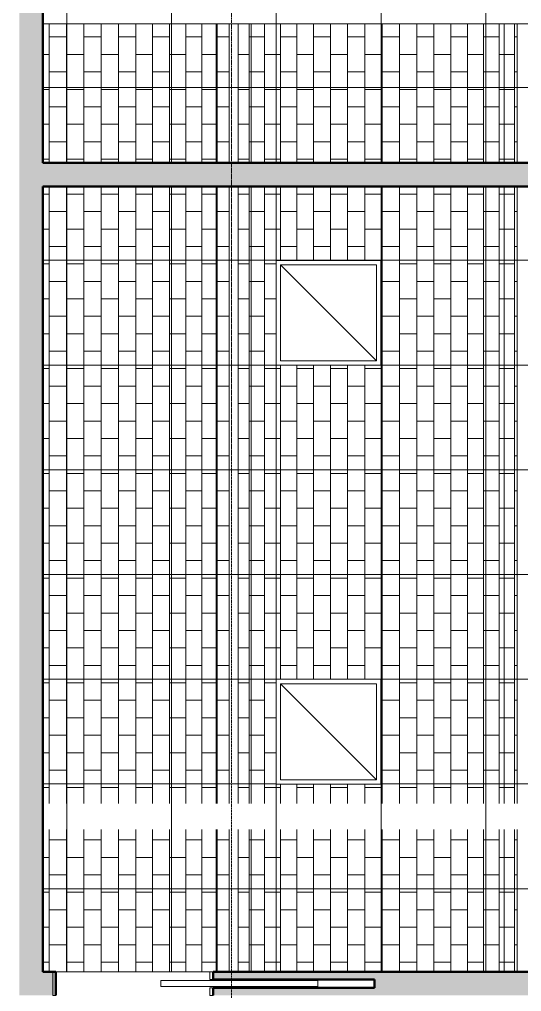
# Model space of a CAD drawing. Header units: inches. Extents: x -956 to 966, y -1111 to 895.
# Drawn here: x 317 to 432.1, y 42.9 to 265.6 of the extents above; entities that cross this region are included whole.
import ezdxf

# ---------------------------------------------------------------- set-up
doc = ezdxf.new("R2010")
doc.units = ezdxf.units.IN
doc.header["$MEASUREMENT"] = 0
doc.linetypes.add('Grid Line 1_4_', pattern=[0.4375, 0.25, -0.0625, 0.0625, -0.0625])
for name, color, linetype, lineweight in [('A-CLNG', 13, 'Continuous', 13), ('A-CLNG-PATT', 13, 'Continuous', 13), ('A-DOOR', 31, 'Continuous', 13), ('A-DOOR-FRAM', 31, 'Continuous', 20), ('A-WALL-PATT', 111, 'Continuous', 13), ('E-LITE-EQPM', 33, 'Continuous', 9), ('I-WALL', 2, 'Continuous', 13), ('S-GRID', 1, 'Continuous', 9)]:
    doc.layers.add(name, color=color, linetype=linetype, lineweight=lineweight)

# ---------------------------------------------------------------- blocks, each defined once
blk = doc.blocks.new('Single-Pocket - 36_ x96_-4614896-7TH FLOOR TELECOM OVERHEAD ROUTING PLAN')
at = {"layer": 'A-DOOR', "color": 53, "lineweight": 20}
for p, q in [((-42, -0.69), (-42, 0.69)), ((-42, 0.69), (-6, 0.69)), ((-6, 0.69), (-6, -0.69)), ((-6, -0.69), (-42, -0.69))]:
    blk.add_line(p, q, dxfattribs=at)
at = {"layer": 'A-DOOR-FRAM', "color": 53}
for p, q in [((-18, 2.69), (-18, 0.96)), ((-17.25, 2.69), (-18, 2.69)), ((-17.25, 0.96), (-17.25, 2.69)), ((18.75, 2.69), (18, 2.69)), ((18, 2.69), (18, -2.69)), ((18.75, -2.69), (18.75, 2.69)), ((-18, 0.96), (-17.25, 0.96)), ((-18.04, -0.96), (-18.04, -2.69)), ((-17.25, -0.96), (-18.04, -0.96)), ((-17.25, -2.69), (-17.25, -0.96)), ((-18.04, -2.69), (-17.25, -2.69)), ((18, -2.69), (18.75, -2.69))]:
    blk.add_line(p, q, dxfattribs=at)
blk = doc.blocks.new('Troffer Light - Prismatic - 2_x2__4 Lamp_ - 120V-4726274-7TH FLOOR TELECOM OVERHEAD ROUTING PLAN')
at = {"layer": 'E-LITE-EQPM', "color": 10}
for p, q in [((-12.74, -14.34), (-12.74, 9.66)), ((-12.74, 9.66), (11.26, 9.66)), ((11.26, 9.66), (11.26, -14.34)), ((11.26, -14.34), (-12.74, -14.34))]:
    blk.add_line(p, q, dxfattribs=at)
at = {"layer": 'E-LITE-EQPM', "color": 9}
for p, q in [((-12.74, -14.34), (-12.74, 9.66)), ((-12.74, 9.66), (11.26, 9.66)), ((11.26, 9.66), (11.26, -14.34)), ((10.26, 8.66), (-11.74, 8.66)), ((-11.74, 8.66), (-11.74, -13.34)), ((-11.74, 8.66), (10.26, -13.34)), ((-11.74, -13.34), (-11.74, 8.66)), ((-11.74, 8.66), (10.26, 8.66)), ((10.26, -13.34), (10.26, 8.66)), ((10.26, 8.66), (10.26, -13.34)), ((-11.74, -13.34), (10.26, -13.34)), ((10.26, -13.34), (-11.74, -13.34)), ((11.26, -14.34), (-12.74, -14.34))]:
    blk.add_line(p, q, dxfattribs=at)
blk = doc.blocks.new('FP_1_69-7TH FLOOR TELECOM OVERHEAD ROUTING PLAN')
at = {"layer": 'A-CLNG-PATT', "color": 50}
for p, q in [((335.87, 232.76), (335.87, 264.63)), ((339.82, 232.76), (339.82, 264.63)), ((343.8, 232.76), (343.8, 264.63)), ((347.78, 232.76), (347.78, 264.63)), ((351.75, 232.76), (351.75, 264.63)), ((355.69, 232.76), (355.69, 264.63)), ((359.58, 232.76), (359.58, 264.63)), ((363.42, 232.76), (363.42, 264.63)), ((367.18, 232.76), (367.18, 264.63)), ((370.84, 232.76), (370.84, 264.63)), ((374.39, 232.76), (374.39, 264.63)), ((335.87, 261.61), (339.82, 261.61)), ((343.8, 261.61), (347.78, 261.61)), ((351.75, 261.61), (355.69, 261.61)), ((359.58, 261.61), (363.42, 261.61)), ((367.18, 261.61), (370.84, 261.61)), ((374.39, 261.61), (376.99, 261.61)), ((334.42, 257.61), (335.87, 257.61)), ((339.82, 257.61), (343.8, 257.61)), ((347.78, 257.61), (351.75, 257.61)), ((355.69, 257.61), (359.58, 257.61)), ((363.42, 257.61), (367.18, 257.61)), ((370.84, 257.61), (374.15, 257.61)), ((374.15, 257.61), (374.39, 257.61)), ((335.87, 253.61), (339.82, 253.61)), ((343.8, 253.61), (347.78, 253.61)), ((351.75, 253.61), (355.69, 253.61)), ((359.58, 253.61), (363.42, 253.61)), ((367.18, 253.61), (370.84, 253.61)), ((374.39, 253.61), (376.99, 253.61)), ((334.42, 249.61), (335.87, 249.61)), ((339.82, 249.61), (343.8, 249.61)), ((347.78, 249.61), (351.75, 249.61)), ((355.69, 249.61), (359.58, 249.61)), ((363.42, 249.61), (367.18, 249.61)), ((370.84, 249.61), (374.15, 249.61)), ((374.15, 249.61), (374.39, 249.61)), ((335.87, 245.61), (339.82, 245.61)), ((343.8, 245.61), (347.78, 245.61)), ((351.75, 245.61), (355.69, 245.61)), ((359.58, 245.61), (363.42, 245.61)), ((367.18, 245.61), (370.84, 245.61)), ((374.39, 245.61), (376.99, 245.61)), ((334.42, 241.61), (335.87, 241.61)), ((339.82, 241.61), (343.8, 241.61)), ((347.78, 241.61), (351.75, 241.61)), ((355.69, 241.61), (359.58, 241.61)), ((363.42, 241.61), (367.18, 241.61)), ((370.84, 241.61), (374.15, 241.61)), ((374.15, 241.61), (374.39, 241.61)), ((335.87, 237.61), (339.82, 237.61)), ((343.8, 237.61), (347.78, 237.61)), ((351.75, 237.61), (355.69, 237.61)), ((359.58, 237.61), (363.42, 237.61)), ((367.18, 237.61), (370.84, 237.61)), ((374.39, 237.61), (376.99, 237.61)), ((334.42, 233.61), (334.57, 233.61)), ((334.6, 233.61), (335.87, 233.61)), ((339.82, 233.61), (343.8, 233.61)), ((347.78, 233.61), (351.75, 233.61)), ((355.69, 233.61), (359.58, 233.61)), ((363.42, 233.61), (367.18, 233.61)), ((370.84, 233.61), (374.15, 233.61)), ((374.15, 233.61), (374.39, 233.61)), ((335.87, 85.99), (335.87, 227.38)), ((339.82, 85.99), (339.82, 227.38)), ((343.8, 85.99), (343.8, 227.38)), ((347.78, 85.99), (347.78, 227.38)), ((351.75, 85.99), (351.75, 227.38)), ((355.69, 85.99), (355.69, 227.38)), ((359.58, 85.99), (359.58, 227.38)), ((363.42, 85.99), (363.42, 227.38)), ((367.18, 85.99), (367.18, 227.38)), ((370.84, 85.99), (370.84, 227.38)), ((374.39, 85.99), (374.39, 227.38)), ((334.42, 225.61), (335.87, 225.61)), ((339.82, 225.61), (343.8, 225.61)), ((347.78, 225.61), (351.75, 225.61)), ((355.69, 225.61), (359.58, 225.61)), ((363.42, 225.61), (367.18, 225.61)), ((370.84, 225.61), (374.15, 225.61)), ((374.15, 225.61), (374.39, 225.61)), ((335.87, 221.61), (339.82, 221.61)), ((343.8, 221.61), (347.78, 221.61)), ((351.75, 221.61), (355.69, 221.61)), ((359.58, 221.61), (363.42, 221.61)), ((367.18, 221.61), (370.84, 221.61)), ((374.39, 221.61), (376.99, 221.61)), ((334.42, 217.61), (335.87, 217.61)), ((339.82, 217.61), (343.8, 217.61)), ((347.78, 217.61), (351.75, 217.61)), ((355.69, 217.61), (359.58, 217.61)), ((363.42, 217.61), (367.18, 217.61)), ((370.84, 217.61), (374.15, 217.61)), ((374.15, 217.61), (374.39, 217.61)), ((335.87, 213.61), (339.82, 213.61)), ((343.8, 213.61), (347.78, 213.61)), ((351.75, 213.61), (355.69, 213.61)), ((359.58, 213.61), (363.42, 213.61)), ((367.18, 213.61), (370.84, 213.61)), ((374.39, 213.61), (376.99, 213.61)), ((334.42, 209.61), (335.87, 209.61)), ((339.82, 209.61), (343.8, 209.61)), ((347.78, 209.61), (351.75, 209.61)), ((355.69, 209.61), (359.58, 209.61)), ((363.42, 209.61), (367.18, 209.61)), ((370.84, 209.61), (374.15, 209.61)), ((374.15, 209.61), (374.39, 209.61)), ((335.87, 205.61), (339.82, 205.61)), ((343.8, 205.61), (347.78, 205.61)), ((351.75, 205.61), (355.69, 205.61)), ((359.58, 205.61), (363.42, 205.61)), ((367.18, 205.61), (370.84, 205.61)), ((374.39, 205.61), (376.99, 205.61)), ((334.42, 201.61), (335.87, 201.61)), ((339.82, 201.61), (343.8, 201.61)), ((347.78, 201.61), (351.75, 201.61)), ((355.69, 201.61), (359.58, 201.61)), ((363.42, 201.61), (367.18, 201.61)), ((370.84, 201.61), (374.15, 201.61)), ((374.15, 201.61), (374.39, 201.61)), ((335.87, 197.61), (339.82, 197.61)), ((343.8, 197.61), (347.78, 197.61)), ((351.75, 197.61), (355.69, 197.61)), ((359.58, 197.61), (363.42, 197.61)), ((367.18, 197.61), (370.84, 197.61)), ((374.39, 197.61), (376.99, 197.61)), ((334.42, 193.61), (335.87, 193.61)), ((339.82, 193.61), (343.8, 193.61)), ((347.78, 193.61), (351.75, 193.61)), ((355.69, 193.61), (359.58, 193.61)), ((363.42, 193.61), (367.18, 193.61)), ((370.84, 193.61), (374.15, 193.61)), ((374.15, 193.61), (374.39, 193.61)), ((335.87, 189.61), (339.82, 189.61)), ((343.8, 189.61), (347.78, 189.61)), ((351.75, 189.61), (355.69, 189.61)), ((359.58, 189.61), (363.42, 189.61)), ((367.18, 189.61), (370.84, 189.61)), ((374.39, 189.61), (376.99, 189.61)), ((334.42, 185.61), (335.87, 185.61)), ((339.82, 185.61), (343.8, 185.61)), ((347.78, 185.61), (351.75, 185.61)), ((355.69, 185.61), (359.58, 185.61)), ((363.42, 185.61), (367.18, 185.61)), ((370.84, 185.61), (374.15, 185.61)), ((374.15, 185.61), (374.39, 185.61)), ((335.87, 181.61), (339.82, 181.61)), ((343.8, 181.61), (347.78, 181.61)), ((351.75, 181.61), (355.69, 181.61)), ((359.58, 181.61), (363.42, 181.61)), ((367.18, 181.61), (370.84, 181.61)), ((374.39, 181.61), (376.99, 181.61)), ((334.42, 177.61), (335.87, 177.61)), ((339.82, 177.61), (343.8, 177.61)), ((347.78, 177.61), (351.75, 177.61)), ((355.69, 177.61), (359.58, 177.61)), ((363.42, 177.61), (367.18, 177.61)), ((370.84, 177.61), (374.15, 177.61)), ((374.15, 177.61), (374.39, 177.61)), ((335.87, 173.61), (339.82, 173.61)), ((343.8, 173.61), (347.78, 173.61)), ((351.75, 173.61), (355.69, 173.61)), ((359.58, 173.61), (363.42, 173.61)), ((367.18, 173.61), (370.84, 173.61)), ((374.39, 173.61), (376.99, 173.61)), ((334.42, 169.61), (335.87, 169.61)), ((339.82, 169.61), (343.8, 169.61)), ((347.78, 169.61), (351.75, 169.61)), ((355.69, 169.61), (359.58, 169.61)), ((363.42, 169.61), (367.18, 169.61)), ((370.84, 169.61), (374.15, 169.61)), ((374.15, 169.61), (374.39, 169.61)), ((335.87, 165.61), (339.82, 165.61)), ((343.8, 165.61), (347.78, 165.61)), ((351.75, 165.61), (355.69, 165.61)), ((359.58, 165.61), (363.42, 165.61)), ((367.18, 165.61), (370.84, 165.61)), ((374.39, 165.61), (376.99, 165.61)), ((334.42, 161.61), (335.87, 161.61)), ((339.82, 161.61), (343.8, 161.61)), ((347.78, 161.61), (351.75, 161.61)), ((355.69, 161.61), (359.58, 161.61)), ((363.42, 161.61), (367.18, 161.61)), ((370.84, 161.61), (374.15, 161.61)), ((374.15, 161.61), (374.39, 161.61)), ((335.87, 157.61), (339.82, 157.61)), ((343.8, 157.61), (347.78, 157.61)), ((351.75, 157.61), (355.69, 157.61)), ((359.58, 157.61), (363.42, 157.61)), ((367.18, 157.61), (370.84, 157.61)), ((374.39, 157.61), (376.99, 157.61)), ((334.42, 153.61), (335.87, 153.61)), ((339.82, 153.61), (343.8, 153.61)), ((347.78, 153.61), (351.75, 153.61)), ((355.69, 153.61), (359.58, 153.61)), ((363.42, 153.61), (367.18, 153.61)), ((370.84, 153.61), (374.15, 153.61)), ((374.15, 153.61), (374.39, 153.61)), ((335.87, 149.61), (339.82, 149.61)), ((343.8, 149.61), (347.78, 149.61)), ((351.75, 149.61), (355.69, 149.61)), ((359.58, 149.61), (363.42, 149.61)), ((367.18, 149.61), (370.84, 149.61)), ((374.39, 149.61), (376.99, 149.61)), ((334.42, 145.61), (335.87, 145.61)), ((339.82, 145.61), (343.8, 145.61)), ((347.78, 145.61), (351.75, 145.61)), ((355.69, 145.61), (359.58, 145.61)), ((363.42, 145.61), (367.18, 145.61)), ((370.84, 145.61), (374.15, 145.61)), ((374.15, 145.61), (374.39, 145.61)), ((335.87, 141.61), (339.82, 141.61)), ((343.8, 141.61), (347.78, 141.61)), ((351.75, 141.61), (355.69, 141.61)), ((359.58, 141.61), (363.42, 141.61)), ((367.18, 141.61), (370.84, 141.61)), ((374.39, 141.61), (376.99, 141.61)), ((334.42, 137.61), (335.87, 137.61)), ((339.82, 137.61), (343.8, 137.61)), ((347.78, 137.61), (351.75, 137.61)), ((355.69, 137.61), (359.58, 137.61)), ((363.42, 137.61), (367.18, 137.61)), ((370.84, 137.61), (374.15, 137.61)), ((374.15, 137.61), (374.39, 137.61)), ((335.87, 133.61), (339.82, 133.61)), ((343.8, 133.61), (347.78, 133.61)), ((351.75, 133.61), (355.69, 133.61)), ((359.58, 133.61), (363.42, 133.61)), ((367.18, 133.61), (370.84, 133.61)), ((374.39, 133.61), (376.99, 133.61)), ((334.42, 129.61), (335.87, 129.61)), ((339.82, 129.61), (343.8, 129.61)), ((347.78, 129.61), (351.75, 129.61)), ((355.69, 129.61), (359.58, 129.61)), ((363.42, 129.61), (367.18, 129.61)), ((370.84, 129.61), (374.15, 129.61)), ((374.15, 129.61), (374.39, 129.61)), ((335.87, 125.61), (339.82, 125.61)), ((343.8, 125.61), (347.78, 125.61)), ((351.75, 125.61), (355.69, 125.61)), ((359.58, 125.61), (363.42, 125.61)), ((367.18, 125.61), (370.84, 125.61)), ((374.39, 125.61), (376.99, 125.61)), ((334.42, 121.61), (335.87, 121.61)), ((339.82, 121.61), (343.8, 121.61)), ((347.78, 121.61), (351.75, 121.61)), ((355.69, 121.61), (359.58, 121.61)), ((363.42, 121.61), (367.18, 121.61)), ((370.84, 121.61), (374.15, 121.61)), ((374.15, 121.61), (374.39, 121.61)), ((335.87, 117.61), (339.82, 117.61)), ((343.8, 117.61), (347.78, 117.61)), ((351.75, 117.61), (355.69, 117.61)), ((359.58, 117.61), (363.42, 117.61)), ((367.18, 117.61), (370.84, 117.61)), ((374.39, 117.61), (376.99, 117.61)), ((334.42, 113.61), (335.87, 113.61)), ((339.82, 113.61), (343.8, 113.61)), ((347.78, 113.61), (351.75, 113.61)), ((355.69, 113.61), (359.58, 113.61)), ((363.42, 113.61), (367.18, 113.61)), ((370.84, 113.61), (374.15, 113.61)), ((374.15, 113.61), (374.39, 113.61)), ((335.87, 109.61), (339.82, 109.61)), ((343.8, 109.61), (347.78, 109.61)), ((351.75, 109.61), (355.69, 109.61)), ((359.58, 109.61), (363.42, 109.61)), ((367.18, 109.61), (370.84, 109.61)), ((374.39, 109.61), (376.99, 109.61)), ((334.42, 105.61), (335.87, 105.61)), ((339.82, 105.61), (343.8, 105.61)), ((347.78, 105.61), (351.75, 105.61)), ((355.69, 105.61), (359.58, 105.61)), ((363.42, 105.61), (367.18, 105.61)), ((370.84, 105.61), (374.15, 105.61)), ((374.15, 105.61), (374.39, 105.61)), ((335.87, 101.61), (339.82, 101.61)), ((343.8, 101.61), (347.78, 101.61)), ((351.75, 101.61), (355.69, 101.61)), ((359.58, 101.61), (363.42, 101.61)), ((367.18, 101.61), (370.84, 101.61)), ((374.39, 101.61), (376.99, 101.61)), ((334.42, 97.61), (335.87, 97.61)), ((339.82, 97.61), (343.8, 97.61)), ((347.78, 97.61), (351.75, 97.61)), ((355.69, 97.61), (359.58, 97.61)), ((363.42, 97.61), (367.18, 97.61)), ((370.84, 97.61), (374.15, 97.61)), ((374.15, 97.61), (374.39, 97.61)), ((335.87, 93.61), (339.82, 93.61)), ((343.8, 93.61), (347.78, 93.61)), ((351.75, 93.61), (355.69, 93.61)), ((359.58, 93.61), (363.42, 93.61)), ((367.18, 93.61), (370.84, 93.61)), ((374.39, 93.61), (376.99, 93.61)), ((334.42, 89.61), (335.87, 89.61)), ((339.82, 89.61), (343.8, 89.61)), ((347.78, 89.61), (351.75, 89.61)), ((355.69, 89.61), (359.58, 89.61)), ((363.42, 89.61), (367.18, 89.61)), ((370.84, 89.61), (374.15, 89.61)), ((374.15, 89.61), (374.39, 89.61)), ((335.87, 47.38), (335.87, 79.99)), ((339.82, 47.38), (339.82, 79.99)), ((343.8, 47.38), (343.8, 79.99)), ((347.78, 47.38), (347.78, 79.99)), ((351.75, 47.38), (351.75, 79.99)), ((355.69, 47.38), (355.69, 79.99)), ((359.58, 47.38), (359.58, 79.99)), ((363.42, 47.38), (363.42, 79.99)), ((367.18, 47.38), (367.18, 79.99)), ((370.84, 47.38), (370.84, 79.99)), ((374.39, 47.38), (374.39, 79.99)), ((335.87, 77.61), (339.82, 77.61)), ((343.8, 77.61), (347.78, 77.61)), ((351.75, 77.61), (355.69, 77.61)), ((359.58, 77.61), (363.42, 77.61)), ((367.18, 77.61), (370.84, 77.61)), ((374.39, 77.61), (376.99, 77.61)), ((334.42, 73.61), (335.87, 73.61)), ((339.82, 73.61), (343.8, 73.61)), ((347.78, 73.61), (351.75, 73.61)), ((355.69, 73.61), (359.58, 73.61)), ((363.42, 73.61), (367.18, 73.61)), ((370.84, 73.61), (374.15, 73.61)), ((374.15, 73.61), (374.39, 73.61)), ((335.87, 69.61), (339.82, 69.61)), ((343.8, 69.61), (347.78, 69.61)), ((351.75, 69.61), (355.69, 69.61)), ((359.58, 69.61), (363.42, 69.61)), ((367.18, 69.61), (370.84, 69.61)), ((374.39, 69.61), (376.99, 69.61)), ((334.42, 65.61), (335.87, 65.61)), ((339.82, 65.61), (343.8, 65.61)), ((347.78, 65.61), (351.75, 65.61)), ((355.69, 65.61), (359.58, 65.61)), ((363.42, 65.61), (367.18, 65.61)), ((370.84, 65.61), (374.15, 65.61)), ((374.15, 65.61), (374.39, 65.61)), ((335.87, 61.61), (339.82, 61.61)), ((343.8, 61.61), (347.78, 61.61)), ((351.75, 61.61), (355.69, 61.61)), ((359.58, 61.61), (363.42, 61.61)), ((367.18, 61.61), (370.84, 61.61)), ((374.39, 61.61), (376.99, 61.61)), ((334.42, 57.61), (335.87, 57.61)), ((339.82, 57.61), (343.8, 57.61)), ((347.78, 57.61), (351.75, 57.61)), ((355.69, 57.61), (359.58, 57.61)), ((363.42, 57.61), (367.18, 57.61)), ((370.84, 57.61), (374.15, 57.61)), ((374.15, 57.61), (374.39, 57.61)), ((335.87, 53.61), (339.82, 53.61)), ((343.8, 53.61), (347.78, 53.61)), ((351.75, 53.61), (355.69, 53.61)), ((359.58, 53.61), (363.42, 53.61)), ((367.18, 53.61), (370.84, 53.61)), ((374.39, 53.61), (376.99, 53.61)), ((334.42, 49.61), (335.87, 49.61)), ((339.82, 49.61), (343.8, 49.61)), ((347.78, 49.61), (351.75, 49.61)), ((355.69, 49.61), (359.58, 49.61)), ((363.42, 49.61), (367.18, 49.61)), ((370.84, 49.61), (374.15, 49.61)), ((374.15, 49.61), (374.39, 49.61))]:
    blk.add_line(p, q, dxfattribs=at)
blk = doc.blocks.new('FP_1_70-7TH FLOOR TELECOM OVERHEAD ROUTING PLAN')
at = {"layer": 'A-CLNG-PATT', "color": 50}
for p, q in [((381.67, 232.76), (381.67, 264.63)), ((385.21, 232.76), (385.21, 264.63)), ((388.87, 232.76), (388.87, 264.63)), ((392.62, 232.76), (392.62, 264.63)), ((396.45, 232.76), (396.45, 264.63)), ((400.34, 232.76), (400.34, 264.63)), ((404.28, 232.76), (404.28, 264.63)), ((408.25, 232.76), (408.25, 264.63)), ((412.23, 232.76), (412.23, 264.63)), ((416.2, 232.76), (416.2, 264.63)), ((420.16, 232.76), (420.16, 264.63)), ((424.07, 232.76), (424.07, 264.63)), ((427.93, 232.76), (427.93, 264.63)), ((431.72, 232.76), (431.72, 264.63)), ((435.42, 232.76), (435.42, 264.63)), ((439.02, 232.76), (439.02, 264.63)), ((442.5, 232.76), (442.5, 264.63)), ((381.67, 261.61), (382.15, 261.61)), ((382.15, 261.61), (385.21, 261.61)), ((388.87, 261.61), (392.62, 261.61)), ((396.45, 261.61), (400.34, 261.61)), ((404.28, 261.61), (408.25, 261.61)), ((412.23, 261.61), (416.2, 261.61)), ((420.16, 261.61), (424.07, 261.61)), ((427.93, 261.61), (431.72, 261.61)), ((435.42, 261.61), (439.02, 261.61)), ((442.5, 261.61), (442.99, 261.61)), ((379.3, 257.61), (381.67, 257.61)), ((385.21, 257.61), (388.87, 257.61)), ((392.62, 257.61), (396.45, 257.61)), ((400.34, 257.61), (404.28, 257.61)), ((408.25, 257.61), (412.23, 257.61)), ((416.2, 257.61), (420.16, 257.61)), ((424.07, 257.61), (427.93, 257.61)), ((431.72, 257.61), (435.42, 257.61)), ((439.02, 257.61), (440.15, 257.61)), ((440.15, 257.61), (442.5, 257.61)), ((381.67, 253.61), (382.15, 253.61)), ((382.15, 253.61), (385.21, 253.61)), ((388.87, 253.61), (392.62, 253.61)), ((396.45, 253.61), (400.34, 253.61)), ((404.28, 253.61), (408.25, 253.61)), ((412.23, 253.61), (416.2, 253.61)), ((420.16, 253.61), (424.07, 253.61)), ((427.93, 253.61), (431.72, 253.61)), ((435.42, 253.61), (439.02, 253.61)), ((442.5, 253.61), (442.99, 253.61)), ((379.3, 249.61), (381.67, 249.61)), ((385.21, 249.61), (388.87, 249.61)), ((392.62, 249.61), (396.45, 249.61)), ((400.34, 249.61), (404.28, 249.61)), ((408.25, 249.61), (412.23, 249.61)), ((416.2, 249.61), (420.16, 249.61)), ((424.07, 249.61), (427.93, 249.61)), ((431.72, 249.61), (435.42, 249.61)), ((439.02, 249.61), (440.15, 249.61)), ((440.15, 249.61), (442.5, 249.61)), ((381.67, 245.61), (382.15, 245.61)), ((382.15, 245.61), (385.21, 245.61)), ((388.87, 245.61), (392.62, 245.61)), ((396.45, 245.61), (400.34, 245.61)), ((404.28, 245.61), (408.25, 245.61)), ((412.23, 245.61), (416.2, 245.61)), ((420.16, 245.61), (424.07, 245.61)), ((427.93, 245.61), (431.72, 245.61)), ((435.42, 245.61), (439.02, 245.61)), ((442.5, 245.61), (442.99, 245.61)), ((379.3, 241.61), (381.67, 241.61)), ((385.21, 241.61), (388.87, 241.61)), ((392.62, 241.61), (396.45, 241.61)), ((400.34, 241.61), (404.28, 241.61)), ((408.25, 241.61), (412.23, 241.61)), ((416.2, 241.61), (420.16, 241.61)), ((424.07, 241.61), (427.93, 241.61)), ((431.72, 241.61), (435.42, 241.61)), ((439.02, 241.61), (440.15, 241.61)), ((440.15, 241.61), (442.5, 241.61)), ((381.67, 237.61), (382.15, 237.61)), ((382.15, 237.61), (385.21, 237.61)), ((388.87, 237.61), (392.62, 237.61)), ((396.45, 237.61), (400.34, 237.61)), ((404.28, 237.61), (408.25, 237.61)), ((412.23, 237.61), (416.2, 237.61)), ((420.16, 237.61), (424.07, 237.61)), ((427.93, 237.61), (431.72, 237.61)), ((435.42, 237.61), (439.02, 237.61)), ((442.5, 237.61), (442.99, 237.61)), ((379.3, 233.61), (381.67, 233.61)), ((385.21, 233.61), (388.87, 233.61)), ((392.62, 233.61), (396.45, 233.61)), ((400.34, 233.61), (404.28, 233.61)), ((408.25, 233.61), (412.23, 233.61)), ((416.2, 233.61), (420.16, 233.61)), ((424.07, 233.61), (427.93, 233.61)), ((431.72, 233.61), (435.42, 233.61)), ((439.02, 233.61), (440.15, 233.61)), ((440.15, 233.61), (442.5, 233.61)), ((381.67, 85.99), (381.67, 227.38)), ((385.21, 85.99), (385.21, 227.38)), ((388.87, 210.42), (388.87, 227.38)), ((392.62, 210.42), (392.62, 227.38)), ((396.45, 210.42), (396.45, 227.38)), ((400.34, 210.42), (400.34, 227.38)), ((404.28, 210.42), (404.28, 227.38)), ((408.25, 210.42), (408.25, 227.38)), ((412.23, 210.45), (412.23, 227.38)), ((416.2, 85.99), (416.2, 227.38)), ((420.16, 85.99), (420.16, 227.38)), ((424.07, 85.99), (424.07, 227.38)), ((427.93, 85.99), (427.93, 227.38)), ((431.72, 85.99), (431.72, 227.38)), ((435.42, 85.99), (435.42, 227.38)), ((439.02, 85.99), (439.02, 227.38)), ((442.5, 85.99), (442.5, 227.38)), ((379.3, 225.61), (381.67, 225.61)), ((385.21, 225.61), (388.87, 225.61)), ((392.62, 225.61), (396.45, 225.61)), ((400.34, 225.61), (404.28, 225.61)), ((408.25, 225.61), (412.23, 225.61)), ((416.2, 225.61), (420.16, 225.61)), ((424.07, 225.61), (427.93, 225.61)), ((431.72, 225.61), (435.42, 225.61)), ((439.02, 225.61), (440.15, 225.61)), ((440.15, 225.61), (442.5, 225.61)), ((381.67, 221.61), (382.15, 221.61)), ((382.15, 221.61), (385.21, 221.61)), ((388.87, 221.61), (392.62, 221.61)), ((396.45, 221.61), (400.34, 221.61)), ((404.28, 221.61), (408.25, 221.61)), ((412.23, 221.61), (416.2, 221.61)), ((420.16, 221.61), (424.07, 221.61)), ((427.93, 221.61), (431.72, 221.61)), ((435.42, 221.61), (439.02, 221.61)), ((442.5, 221.61), (442.99, 221.61)), ((379.3, 217.61), (381.67, 217.61)), ((385.21, 217.61), (388.87, 217.61)), ((392.62, 217.61), (396.45, 217.61)), ((400.34, 217.61), (404.28, 217.61)), ((408.25, 217.61), (412.23, 217.61)), ((416.2, 217.61), (420.16, 217.61)), ((424.07, 217.61), (427.93, 217.61)), ((431.72, 217.61), (435.42, 217.61)), ((439.02, 217.61), (440.15, 217.61)), ((440.15, 217.61), (442.5, 217.61)), ((381.67, 213.61), (382.15, 213.61)), ((382.15, 213.61), (385.21, 213.61)), ((388.87, 213.61), (392.62, 213.61)), ((396.45, 213.61), (400.34, 213.61)), ((404.28, 213.61), (408.25, 213.61)), ((412.23, 213.61), (416.2, 213.61)), ((420.16, 213.61), (424.07, 213.61)), ((427.93, 213.61), (431.72, 213.61)), ((435.42, 213.61), (439.02, 213.61)), ((442.5, 213.61), (442.99, 213.61)), ((379.3, 209.61), (381.67, 209.61)), ((385.21, 209.61), (387.91, 209.61)), ((411.91, 209.61), (412.23, 209.61)), ((412.23, 85.99), (412.23, 210.42)), ((416.2, 209.61), (420.16, 209.61)), ((424.07, 209.61), (427.93, 209.61)), ((431.72, 209.61), (435.42, 209.61)), ((439.02, 209.61), (440.15, 209.61)), ((440.15, 209.61), (442.5, 209.61)), ((381.67, 205.61), (382.15, 205.61)), ((382.15, 205.61), (385.21, 205.61)), ((412.23, 205.61), (416.2, 205.61)), ((420.16, 205.61), (424.07, 205.61)), ((427.93, 205.61), (431.72, 205.61)), ((435.42, 205.61), (439.02, 205.61)), ((442.5, 205.61), (442.99, 205.61)), ((379.3, 201.61), (381.67, 201.61)), ((385.21, 201.61), (387.91, 201.61)), ((411.91, 201.61), (412.23, 201.61)), ((416.2, 201.61), (420.16, 201.61)), ((424.07, 201.61), (427.93, 201.61)), ((431.72, 201.61), (435.42, 201.61)), ((439.02, 201.61), (440.15, 201.61)), ((440.15, 201.61), (442.5, 201.61)), ((381.67, 197.61), (382.15, 197.61)), ((382.15, 197.61), (385.21, 197.61)), ((412.23, 197.61), (416.2, 197.61)), ((420.16, 197.61), (424.07, 197.61)), ((427.93, 197.61), (431.72, 197.61)), ((435.42, 197.61), (439.02, 197.61)), ((442.5, 197.61), (442.99, 197.61)), ((379.3, 193.61), (381.67, 193.61)), ((385.21, 193.61), (387.91, 193.61)), ((411.91, 193.61), (412.23, 193.61)), ((416.2, 193.61), (420.16, 193.61)), ((424.07, 193.61), (427.93, 193.61)), ((431.72, 193.61), (435.42, 193.61)), ((439.02, 193.61), (440.15, 193.61)), ((440.15, 193.61), (442.5, 193.61)), ((381.67, 189.61), (382.15, 189.61)), ((382.15, 189.61), (385.21, 189.61)), ((412.23, 189.61), (416.2, 189.61)), ((420.16, 189.61), (424.07, 189.61)), ((427.93, 189.61), (431.72, 189.61)), ((435.42, 189.61), (439.02, 189.61)), ((442.5, 189.61), (442.99, 189.61)), ((379.3, 185.61), (381.67, 185.61)), ((385.21, 185.61), (388.87, 185.61)), ((388.87, 114.42), (388.87, 186.42)), ((392.62, 114.42), (392.62, 186.42)), ((392.62, 185.61), (396.45, 185.61)), ((396.45, 114.42), (396.45, 186.42)), ((400.34, 114.42), (400.34, 186.42)), ((400.34, 185.61), (404.28, 185.61)), ((404.28, 114.42), (404.28, 186.42)), ((408.25, 114.42), (408.25, 186.42)), ((408.25, 185.61), (412.23, 185.61)), ((416.2, 185.61), (420.16, 185.61)), ((424.07, 185.61), (427.93, 185.61)), ((431.72, 185.61), (435.42, 185.61)), ((439.02, 185.61), (440.15, 185.61)), ((440.15, 185.61), (442.5, 185.61)), ((381.67, 181.61), (382.15, 181.61)), ((382.15, 181.61), (385.21, 181.61)), ((388.87, 181.61), (392.62, 181.61)), ((396.45, 181.61), (400.34, 181.61)), ((404.28, 181.61), (408.25, 181.61)), ((412.23, 181.61), (416.2, 181.61)), ((420.16, 181.61), (424.07, 181.61)), ((427.93, 181.61), (431.72, 181.61)), ((435.42, 181.61), (439.02, 181.61)), ((442.5, 181.61), (442.99, 181.61)), ((379.3, 177.61), (381.67, 177.61)), ((385.21, 177.61), (388.87, 177.61)), ((392.62, 177.61), (396.45, 177.61)), ((400.34, 177.61), (404.28, 177.61)), ((408.25, 177.61), (412.23, 177.61)), ((416.2, 177.61), (420.16, 177.61)), ((424.07, 177.61), (427.93, 177.61)), ((431.72, 177.61), (435.42, 177.61)), ((439.02, 177.61), (440.15, 177.61)), ((440.15, 177.61), (442.5, 177.61)), ((381.67, 173.61), (382.15, 173.61)), ((382.15, 173.61), (385.21, 173.61)), ((388.87, 173.61), (392.62, 173.61)), ((396.45, 173.61), (400.34, 173.61)), ((404.28, 173.61), (408.25, 173.61)), ((412.23, 173.61), (416.2, 173.61)), ((420.16, 173.61), (424.07, 173.61)), ((427.93, 173.61), (431.72, 173.61)), ((435.42, 173.61), (439.02, 173.61)), ((442.5, 173.61), (442.99, 173.61)), ((379.3, 169.61), (381.67, 169.61)), ((385.21, 169.61), (388.87, 169.61)), ((392.62, 169.61), (396.45, 169.61)), ((400.34, 169.61), (404.28, 169.61)), ((408.25, 169.61), (412.23, 169.61)), ((416.2, 169.61), (420.16, 169.61)), ((424.07, 169.61), (427.93, 169.61)), ((431.72, 169.61), (435.42, 169.61)), ((439.02, 169.61), (440.15, 169.61)), ((440.15, 169.61), (442.5, 169.61)), ((381.67, 165.61), (382.15, 165.61)), ((382.15, 165.61), (385.21, 165.61)), ((388.87, 165.61), (392.62, 165.61)), ((396.45, 165.61), (400.34, 165.61)), ((404.28, 165.61), (408.25, 165.61)), ((412.23, 165.61), (416.2, 165.61)), ((420.16, 165.61), (424.07, 165.61)), ((427.93, 165.61), (431.72, 165.61)), ((435.42, 165.61), (439.02, 165.61)), ((442.5, 165.61), (442.99, 165.61)), ((379.3, 161.61), (381.67, 161.61)), ((385.21, 161.61), (388.87, 161.61)), ((392.62, 161.61), (396.45, 161.61)), ((400.34, 161.61), (404.28, 161.61)), ((408.25, 161.61), (412.23, 161.61)), ((416.2, 161.61), (420.16, 161.61)), ((424.07, 161.61), (427.93, 161.61)), ((431.72, 161.61), (435.42, 161.61)), ((439.02, 161.61), (440.15, 161.61)), ((440.15, 161.61), (442.5, 161.61)), ((381.67, 157.61), (382.15, 157.61)), ((382.15, 157.61), (385.21, 157.61)), ((388.87, 157.61), (392.62, 157.61)), ((396.45, 157.61), (400.34, 157.61)), ((404.28, 157.61), (408.25, 157.61)), ((412.23, 157.61), (416.2, 157.61)), ((420.16, 157.61), (424.07, 157.61)), ((427.93, 157.61), (431.72, 157.61)), ((435.42, 157.61), (439.02, 157.61)), ((442.5, 157.61), (442.99, 157.61)), ((379.3, 153.61), (381.67, 153.61)), ((385.21, 153.61), (388.87, 153.61)), ((392.62, 153.61), (396.45, 153.61)), ((400.34, 153.61), (404.28, 153.61)), ((408.25, 153.61), (412.23, 153.61)), ((416.2, 153.61), (420.16, 153.61)), ((424.07, 153.61), (427.93, 153.61)), ((431.72, 153.61), (435.42, 153.61)), ((439.02, 153.61), (440.15, 153.61)), ((440.15, 153.61), (442.5, 153.61)), ((381.67, 149.61), (382.15, 149.61)), ((382.15, 149.61), (385.21, 149.61)), ((388.87, 149.61), (392.62, 149.61)), ((396.45, 149.61), (400.34, 149.61)), ((404.28, 149.61), (408.25, 149.61)), ((412.23, 149.61), (416.2, 149.61)), ((420.16, 149.61), (424.07, 149.61)), ((427.93, 149.61), (431.72, 149.61)), ((435.42, 149.61), (439.02, 149.61)), ((442.5, 149.61), (442.99, 149.61)), ((379.3, 145.61), (381.67, 145.61)), ((385.21, 145.61), (388.87, 145.61)), ((392.62, 145.61), (396.45, 145.61)), ((400.34, 145.61), (404.28, 145.61)), ((408.25, 145.61), (412.23, 145.61)), ((416.2, 145.61), (420.16, 145.61)), ((424.07, 145.61), (427.93, 145.61)), ((431.72, 145.61), (435.42, 145.61)), ((439.02, 145.61), (440.15, 145.61)), ((440.15, 145.61), (442.5, 145.61)), ((381.67, 141.61), (382.15, 141.61)), ((382.15, 141.61), (385.21, 141.61)), ((388.87, 141.61), (392.62, 141.61)), ((396.45, 141.61), (400.34, 141.61)), ((404.28, 141.61), (408.25, 141.61)), ((412.23, 141.61), (416.2, 141.61)), ((420.16, 141.61), (424.07, 141.61)), ((427.93, 141.61), (431.72, 141.61)), ((435.42, 141.61), (439.02, 141.61)), ((442.5, 141.61), (442.99, 141.61)), ((379.3, 137.61), (381.67, 137.61)), ((385.21, 137.61), (388.87, 137.61)), ((392.62, 137.61), (396.45, 137.61)), ((400.34, 137.61), (404.28, 137.61)), ((408.25, 137.61), (412.23, 137.61)), ((416.2, 137.61), (420.16, 137.61)), ((424.07, 137.61), (427.93, 137.61)), ((431.72, 137.61), (435.42, 137.61)), ((439.02, 137.61), (440.15, 137.61)), ((440.15, 137.61), (442.5, 137.61)), ((381.67, 133.61), (382.15, 133.61)), ((382.15, 133.61), (385.21, 133.61)), ((388.87, 133.61), (392.62, 133.61)), ((396.45, 133.61), (400.34, 133.61)), ((404.28, 133.61), (408.25, 133.61)), ((412.23, 133.61), (416.2, 133.61)), ((420.16, 133.61), (424.07, 133.61)), ((427.93, 133.61), (431.72, 133.61)), ((435.42, 133.61), (439.02, 133.61)), ((442.5, 133.61), (442.99, 133.61)), ((379.3, 129.61), (381.67, 129.61)), ((385.21, 129.61), (388.87, 129.61)), ((392.62, 129.61), (396.45, 129.61)), ((400.34, 129.61), (404.28, 129.61)), ((408.25, 129.61), (412.23, 129.61)), ((416.2, 129.61), (420.16, 129.61)), ((424.07, 129.61), (427.93, 129.61)), ((431.72, 129.61), (435.42, 129.61)), ((439.02, 129.61), (440.15, 129.61)), ((440.15, 129.61), (442.5, 129.61)), ((381.67, 125.61), (382.15, 125.61)), ((382.15, 125.61), (385.21, 125.61)), ((388.87, 125.61), (392.62, 125.61)), ((396.45, 125.61), (400.34, 125.61)), ((404.28, 125.61), (408.25, 125.61)), ((412.23, 125.61), (416.2, 125.61)), ((420.16, 125.61), (424.07, 125.61)), ((427.93, 125.61), (431.72, 125.61)), ((435.42, 125.61), (439.02, 125.61)), ((442.5, 125.61), (442.99, 125.61)), ((379.3, 121.61), (381.67, 121.61)), ((385.21, 121.61), (388.87, 121.61)), ((392.62, 121.61), (396.45, 121.61)), ((400.34, 121.61), (404.28, 121.61)), ((408.25, 121.61), (412.23, 121.61)), ((416.2, 121.61), (420.16, 121.61)), ((424.07, 121.61), (427.93, 121.61)), ((431.72, 121.61), (435.42, 121.61)), ((439.02, 121.61), (440.15, 121.61)), ((440.15, 121.61), (442.5, 121.61)), ((381.67, 117.61), (382.15, 117.61)), ((382.15, 117.61), (385.21, 117.61)), ((388.87, 117.61), (392.62, 117.61)), ((396.45, 117.61), (400.34, 117.61)), ((404.28, 117.61), (408.25, 117.61)), ((412.23, 117.61), (416.2, 117.61)), ((420.16, 117.61), (424.07, 117.61)), ((427.93, 117.61), (431.72, 117.61)), ((435.42, 117.61), (439.02, 117.61)), ((442.5, 117.61), (442.99, 117.61)), ((379.3, 113.61), (381.67, 113.61)), ((385.21, 113.61), (387.91, 113.61)), ((411.91, 113.61), (412.23, 113.61)), ((416.2, 113.61), (420.16, 113.61)), ((424.07, 113.61), (427.93, 113.61)), ((431.72, 113.61), (435.42, 113.61)), ((439.02, 113.61), (440.15, 113.61)), ((440.15, 113.61), (442.5, 113.61)), ((381.67, 109.61), (382.15, 109.61)), ((382.15, 109.61), (385.21, 109.61)), ((412.23, 109.61), (416.2, 109.61)), ((420.16, 109.61), (424.07, 109.61)), ((427.93, 109.61), (431.72, 109.61)), ((435.42, 109.61), (439.02, 109.61)), ((442.5, 109.61), (442.99, 109.61)), ((379.3, 105.61), (381.67, 105.61)), ((385.21, 105.61), (387.91, 105.61)), ((411.91, 105.61), (412.23, 105.61)), ((416.2, 105.61), (420.16, 105.61)), ((424.07, 105.61), (427.93, 105.61)), ((431.72, 105.61), (435.42, 105.61)), ((439.02, 105.61), (440.15, 105.61)), ((440.15, 105.61), (442.5, 105.61)), ((381.67, 101.61), (382.15, 101.61)), ((382.15, 101.61), (385.21, 101.61)), ((412.23, 101.61), (416.2, 101.61)), ((420.16, 101.61), (424.07, 101.61)), ((427.93, 101.61), (431.72, 101.61)), ((435.42, 101.61), (439.02, 101.61)), ((442.5, 101.61), (442.99, 101.61)), ((379.3, 97.61), (381.67, 97.61)), ((385.21, 97.61), (387.91, 97.61)), ((411.91, 97.61), (412.23, 97.61)), ((416.2, 97.61), (420.16, 97.61)), ((424.07, 97.61), (427.93, 97.61)), ((431.72, 97.61), (435.42, 97.61)), ((439.02, 97.61), (440.15, 97.61)), ((440.15, 97.61), (442.5, 97.61)), ((381.67, 93.61), (382.15, 93.61)), ((382.15, 93.61), (385.21, 93.61)), ((412.23, 93.61), (416.2, 93.61)), ((420.16, 93.61), (424.07, 93.61)), ((427.93, 93.61), (431.72, 93.61)), ((435.42, 93.61), (439.02, 93.61)), ((442.5, 93.61), (442.99, 93.61)), ((379.3, 89.61), (381.67, 89.61)), ((385.21, 89.61), (388.87, 89.61)), ((388.87, 85.99), (388.87, 90.42)), ((392.62, 85.99), (392.62, 90.42)), ((392.62, 89.61), (396.45, 89.61)), ((396.45, 85.99), (396.45, 90.42)), ((400.34, 85.99), (400.34, 90.42)), ((400.34, 89.61), (404.28, 89.61)), ((404.28, 85.99), (404.28, 90.42)), ((408.25, 85.99), (408.25, 90.42)), ((408.25, 89.61), (412.23, 89.61)), ((416.2, 89.61), (420.16, 89.61)), ((424.07, 89.61), (427.93, 89.61)), ((431.72, 89.61), (435.42, 89.61)), ((439.02, 89.61), (440.15, 89.61)), ((440.15, 89.61), (442.5, 89.61)), ((381.67, 47.38), (381.67, 79.99)), ((385.21, 47.38), (385.21, 79.99)), ((388.87, 47.38), (388.87, 79.99)), ((392.62, 47.38), (392.62, 79.99)), ((396.45, 47.38), (396.45, 79.99)), ((400.34, 47.38), (400.34, 79.99)), ((404.28, 47.38), (404.28, 79.99)), ((408.25, 47.38), (408.25, 79.99)), ((412.23, 47.38), (412.23, 79.99)), ((416.2, 47.38), (416.2, 79.99)), ((420.16, 47.38), (420.16, 79.99)), ((424.07, 47.38), (424.07, 79.99)), ((427.93, 47.38), (427.93, 79.99)), ((431.72, 47.38), (431.72, 79.99)), ((435.42, 47.38), (435.42, 79.99)), ((439.02, 47.38), (439.02, 79.99)), ((442.5, 47.38), (442.5, 79.99)), ((381.67, 77.61), (382.15, 77.61)), ((382.15, 77.61), (385.21, 77.61)), ((388.87, 77.61), (392.62, 77.61)), ((396.45, 77.61), (400.34, 77.61)), ((404.28, 77.61), (408.25, 77.61)), ((412.23, 77.61), (416.2, 77.61)), ((420.16, 77.61), (424.07, 77.61)), ((427.93, 77.61), (431.72, 77.61)), ((435.42, 77.61), (439.02, 77.61)), ((442.5, 77.61), (442.99, 77.61)), ((379.3, 73.61), (381.65, 73.61)), ((385.21, 73.61), (388.87, 73.61)), ((392.62, 73.61), (396.45, 73.61)), ((400.34, 73.61), (404.28, 73.61)), ((408.25, 73.61), (412.23, 73.61)), ((416.2, 73.61), (420.16, 73.61)), ((424.07, 73.61), (427.93, 73.61)), ((431.72, 73.61), (435.42, 73.61)), ((439.02, 73.61), (440.15, 73.61)), ((440.15, 73.61), (442.5, 73.61)), ((381.67, 69.61), (382.15, 69.61)), ((382.15, 69.61), (385.21, 69.61)), ((388.87, 69.61), (392.62, 69.61)), ((396.45, 69.61), (400.34, 69.61)), ((404.28, 69.61), (408.25, 69.61)), ((412.23, 69.61), (416.2, 69.61)), ((420.16, 69.61), (424.07, 69.61)), ((427.93, 69.61), (431.72, 69.61)), ((435.42, 69.61), (439.02, 69.61)), ((442.5, 69.61), (442.99, 69.61)), ((379.3, 65.61), (381.67, 65.61)), ((385.21, 65.61), (388.87, 65.61)), ((392.62, 65.61), (396.45, 65.61)), ((400.34, 65.61), (404.28, 65.61)), ((408.25, 65.61), (412.23, 65.61)), ((416.2, 65.61), (420.16, 65.61)), ((424.07, 65.61), (427.93, 65.61)), ((431.72, 65.61), (435.42, 65.61)), ((439.02, 65.61), (440.15, 65.61)), ((440.15, 65.61), (442.5, 65.61)), ((381.67, 61.61), (382.15, 61.61)), ((382.15, 61.61), (385.21, 61.61)), ((388.87, 61.61), (392.62, 61.61)), ((396.45, 61.61), (400.34, 61.61)), ((404.28, 61.61), (408.25, 61.61)), ((412.23, 61.61), (416.2, 61.61)), ((420.16, 61.61), (424.07, 61.61)), ((427.93, 61.61), (431.72, 61.61)), ((435.42, 61.61), (439.02, 61.61)), ((442.5, 61.61), (442.99, 61.61)), ((379.3, 57.61), (381.67, 57.61)), ((385.21, 57.61), (388.87, 57.61)), ((392.62, 57.61), (396.45, 57.61)), ((400.34, 57.61), (404.28, 57.61)), ((408.25, 57.61), (412.23, 57.61)), ((416.2, 57.61), (420.16, 57.61)), ((424.07, 57.61), (427.93, 57.61)), ((431.72, 57.61), (435.42, 57.61)), ((439.02, 57.61), (440.15, 57.61)), ((440.15, 57.61), (442.5, 57.61)), ((381.67, 53.61), (382.15, 53.61)), ((382.15, 53.61), (385.21, 53.61)), ((388.87, 53.61), (392.62, 53.61)), ((396.45, 53.61), (400.34, 53.61)), ((404.28, 53.61), (408.25, 53.61)), ((412.23, 53.61), (416.2, 53.61)), ((420.16, 53.61), (424.07, 53.61)), ((427.93, 53.61), (431.72, 53.61)), ((435.42, 53.61), (439.02, 53.61)), ((442.5, 53.61), (442.99, 53.61)), ((379.3, 49.61), (381.67, 49.61)), ((385.21, 49.61), (388.87, 49.61)), ((392.62, 49.61), (396.45, 49.61)), ((400.34, 49.61), (404.28, 49.61)), ((408.25, 49.61), (412.23, 49.61)), ((416.2, 49.61), (420.16, 49.61)), ((424.07, 49.61), (427.93, 49.61)), ((431.72, 49.61), (435.42, 49.61)), ((439.02, 49.61), (440.15, 49.61)), ((440.15, 49.61), (442.5, 49.61))]:
    blk.add_line(p, q, dxfattribs=at)
blk = doc.blocks.new('7th Floor Vault3 - 7th Floor Vault-3165199-7TH FLOOR TELECOM OVERHEAD ROUTING PLAN')
at = {"layer": 'A-CLNG', "color": 10, "lineweight": 9}
for p, q in [((374.17, 264.63), (334.41, 264.63)), ((374.15, 264.63), (334.42, 264.63)), ((377.15, 264.63), (374.15, 264.63)), ((374.15, 264.63), (377.15, 264.63)), ((374.15, 264.63), (374.15, 232.76)), ((374.15, 264.63), (374.15, 232.76)), ((382.15, 264.63), (374.15, 264.63)), ((377.15, 264.63), (374.17, 264.63)), ((379.15, 264.63), (377.15, 264.63)), ((377.15, 264.63), (377.15, 232.76)), ((382.15, 264.63), (379.15, 264.63)), ((379.15, 264.63), (382.15, 264.63)), ((379.15, 264.63), (379.15, 232.76)), ((382.12, 264.63), (379.15, 264.63)), ((440.17, 264.63), (382.12, 264.63)), ((440.15, 264.63), (382.15, 264.63)), ((382.15, 264.63), (382.15, 232.76)), ((382.15, 264.63), (382.15, 232.76)), ((443.15, 264.63), (440.15, 264.63)), ((440.15, 264.63), (443.15, 264.63)), ((440.15, 264.63), (440.15, 232.76)), ((440.15, 264.63), (440.15, 232.76)), ((448.15, 264.63), (440.15, 264.63)), ((443.15, 264.63), (440.17, 264.63)), ((445.15, 264.63), (443.15, 264.63)), ((443.15, 264.63), (443.15, 232.76)), ((374.15, 227.38), (374.15, 85.99)), ((374.15, 227.38), (374.15, 85.99)), ((377.15, 227.38), (377.15, 85.99)), ((379.15, 227.38), (379.15, 85.99)), ((382.15, 227.38), (382.15, 85.99)), ((382.15, 227.38), (382.15, 85.99)), ((440.15, 227.38), (440.15, 85.99)), ((440.15, 227.38), (440.15, 85.99)), ((443.15, 227.38), (443.15, 85.99)), ((374.15, 79.99), (374.15, 47.38)), ((374.15, 79.99), (374.15, 47.38)), ((377.15, 79.99), (377.15, 47.38)), ((379.15, 79.99), (379.15, 47.38)), ((382.15, 79.99), (382.15, 47.38)), ((382.15, 79.99), (382.15, 47.38)), ((440.15, 79.99), (440.15, 47.38)), ((440.15, 79.99), (440.15, 47.38)), ((443.15, 79.99), (443.15, 47.38))]:
    blk.add_line(p, q, dxfattribs=at)
at = {"layer": 'A-CLNG', "color": 9, "lineweight": 9}
for name in ['FP_1_69-7TH FLOOR TELECOM OVERHEAD ROUTING PLAN', 'FP_1_70-7TH FLOOR TELECOM OVERHEAD ROUTING PLAN']:
    blk.add_blockref(name, (0, 0), dxfattribs=at)

msp = doc.modelspace()

# ---------------------------------------------------------------- hatches: boundary and pattern name
at = {"layer": 'A-CLNG-PATT'}
h = msp.add_hatch(dxfattribs=at)
h.set_pattern_fill('FP1_16', color=253, style=0, pattern_type=2)
h.set_pattern_definition([(90, (-272.086, -254.018), (24, -1e-15), []), (0, (-272.086, -254.018), (0, -24), [])])
h.paths.add_polyline_path([(322.42, 232.76), (549.41, 232.76), (549.41, 532.01), (322.42, 532.01), (322.42, 252.48)], flags=0)
h.paths.add_polyline_path([(447.91, 273.98), (423.91, 273.98), (423.91, 297.98), (447.91, 297.98), (447.91, 292.09)], flags=0)
h.paths.add_polyline_path([(375.91, 273.98), (351.91, 273.98), (351.91, 297.98), (375.91, 297.98)], flags=0)
h.paths.add_polyline_path([(519.91, 273.98), (495.91, 273.98), (495.91, 297.98), (519.91, 297.98)], flags=0)
h.paths.add_polyline_path([(359.06, 369.98), (351.91, 369.98), (351.91, 393.98), (375.91, 393.98), (375.91, 369.98)], flags=0)
h.paths.add_polyline_path([(447.91, 369.98), (423.91, 369.98), (423.91, 393.98), (447.91, 393.98), (447.91, 371.3)], flags=0)
h.paths.add_polyline_path([(519.91, 369.98), (495.91, 369.98), (495.91, 393.98), (519.91, 393.98), (519.91, 391.1)], flags=0)
h.paths.add_polyline_path([(375.91, 465.98), (351.91, 465.98), (351.91, 489.98), (375.91, 489.98), (375.91, 470.31)], flags=0)
h.paths.add_polyline_path([(447.91, 465.98), (423.91, 465.98), (423.91, 489.98), (447.91, 489.98), (447.91, 470.31)], flags=0)
h.paths.add_polyline_path([(507.56, 465.98), (495.91, 465.98), (495.91, 489.98), (519.91, 489.98), (519.91, 465.98)], flags=0)
h = msp.add_hatch(dxfattribs=at)
h.set_pattern_fill('FP1_14', color=253, style=0, pattern_type=2)
h.set_pattern_definition([(0, (-488.086, -317.58), (0, -24), []), (270, (-488.086, -317.58), (-24, -1e-15), [])])
h.paths.add_polyline_path([(325.75, 47.38), (549.41, 47.38), (549.41, 227.38), (322.42, 227.38), (322.42, 47.38), (325.42, 47.38)], flags=0)
h.paths.add_polyline_path([(507.56, 73.38), (499.06, 73.38), (499.06, 110.38), (526.06, 110.38), (526.06, 73.38), (517.09, 73.38)], flags=0)
h.paths.add_polyline_path([(375.91, 90.42), (375.91, 114.42), (399.91, 114.42), (399.91, 90.42), (388.76, 90.42)], flags=0)
h.paths.add_polyline_path([(495.91, 90.42), (471.91, 90.42), (471.91, 114.42), (495.91, 114.42), (495.91, 113.86)], flags=0)
h.paths.add_polyline_path([(507.56, 118.88), (499.06, 118.88), (499.06, 155.88), (526.06, 155.88), (526.06, 118.88)], flags=0)
h.paths.add_polyline_path([(526.06, 164.38), (499.06, 164.38), (499.06, 201.38), (526.06, 201.38), (526.06, 178.08)], flags=0)
h.paths.add_polyline_path([(388.76, 186.42), (375.91, 186.42), (375.91, 210.42), (399.91, 210.42), (399.91, 186.42)], flags=0)
h.paths.add_polyline_path([(471.91, 186.42), (471.91, 210.42), (495.91, 210.42), (495.91, 186.42), (477.86, 186.42)], flags=0)
at = {"layer": 'A-WALL-PATT'}
for points in [[(322.42, 42.01), (322.42, 532.01), (317.04, 532.01), (317.04, 42.01)], [(549.41, 227.38), (549.41, 232.76), (322.42, 232.76), (322.42, 227.38), (537.26, 227.38)]]:
    msp.add_hatch(color=253, dxfattribs=at).paths.add_polyline_path(points, flags=0)
h = msp.add_hatch(color=253, dxfattribs=at)
h.paths.add_polyline_path([(448.16, 42.01), (565.43, 42.01), (565.43, 43.73), (528.43, 43.73), (528.43, 45.66), (565.43, 45.66), (565.43, 47.38), (361.42, 47.38), (361.42, 45.66), (398.42, 45.66), (398.42, 43.73), (361.42, 43.73), (361.42, 42.01), (418.46, 42.01)], flags=0)
h.paths.add_polyline_path([(322.42, 42.01), (325.42, 42.01), (325.42, 47.38), (322.42, 47.38), (322.42, 44.55)], flags=0)
h.paths.add_polyline_path([(601.43, 42.01), (608.77, 42.01), (608.77, 47.38), (601.43, 47.38)], flags=0)

# ---------------------------------------------------------------- linework, layer by layer
at = {"layer": 'A-CLNG', "color": 50}
for p, q in [((322.42, 532.01), (322.42, 232.76)), ((322.42, 232.76), (549.41, 232.76)), ((549.41, 227.38), (322.42, 227.38)), ((375.91, 186.42), (375.91, 210.42)), ((375.91, 210.42), (399.91, 210.42)), ((399.91, 210.42), (399.91, 186.42)), ((322.42, 193.07), (322.42, 47.38)), ((399.91, 186.42), (375.91, 186.42)), ((375.91, 90.42), (375.91, 114.42)), ((375.91, 114.42), (399.91, 114.42)), ((399.91, 114.42), (399.91, 90.42)), ((399.91, 90.42), (375.91, 90.42)), ((322.42, 47.38), (537.26, 47.38))]:
    msp.add_line(p, q, dxfattribs=at)
at = {"layer": 'A-CLNG', "color": 253}
for p, q in [((399.91, 210.42), (375.91, 210.42)), ((375.91, 210.42), (375.91, 186.42)), ((399.91, 186.42), (399.91, 210.42)), ((375.91, 186.42), (399.91, 186.42)), ((399.91, 114.42), (375.91, 114.42)), ((375.91, 114.42), (375.91, 90.42)), ((399.91, 90.42), (399.91, 114.42)), ((375.91, 90.42), (399.91, 90.42))]:
    msp.add_line(p, q, dxfattribs=at)
at = {"layer": 'I-WALL', "color": 133, "lineweight": 50}
for p, q in [((322.42, 532.01), (322.42, 232.76)), ((322.42, 232.76), (549.41, 232.76)), ((322.42, 227.38), (322.42, 47.38)), ((549.41, 227.38), (322.42, 227.38)), ((322.42, 47.38), (325.42, 47.38)), ((325.42, 47.38), (325.42, 42.01)), ((361.42, 45.66), (361.42, 47.38)), ((361.42, 47.38), (549.41, 47.38)), ((398.42, 45.66), (361.42, 45.66)), ((398.42, 43.73), (398.42, 45.66)), ((361.42, 42.01), (361.42, 43.73)), ((361.42, 43.73), (398.42, 43.73))]:
    msp.add_line(p, q, dxfattribs=at)
at = {"layer": 'I-WALL', "color": 253}
msp.add_line((361.42, 47.38), (325.42, 47.38), dxfattribs=at)
at = {"layer": 'S-GRID', "linetype": 'Grid Line 1_4_'}
msp.add_line((365.68, -285.52), (365.68, 870.85), dxfattribs=at)

# ---------------------------------------------------------------- block references
at = {"layer": 'A-CLNG', "color": 10, "lineweight": 9}
msp.add_blockref('7th Floor Vault3 - 7th Floor Vault-3165199-7TH FLOOR TELECOM OVERHEAD ROUTING PLAN', (-12, 0), dxfattribs=at)
at = {"layer": 'A-DOOR', "color": 253, "rotation": 180}
msp.add_blockref('Single-Pocket - 36_ x96_-4614896-7TH FLOOR TELECOM OVERHEAD ROUTING PLAN', (343.42, 44.69), dxfattribs=at)
at = {"layer": 'E-LITE-EQPM', "color": 9}
for p in [(388.65, 200.76), (388.65, 104.76)]:
    msp.add_blockref('Troffer Light - Prismatic - 2_x2__4 Lamp_ - 120V-4726274-7TH FLOOR TELECOM OVERHEAD ROUTING PLAN', p, dxfattribs=at)

doc.saveas('drawing.dxf')
